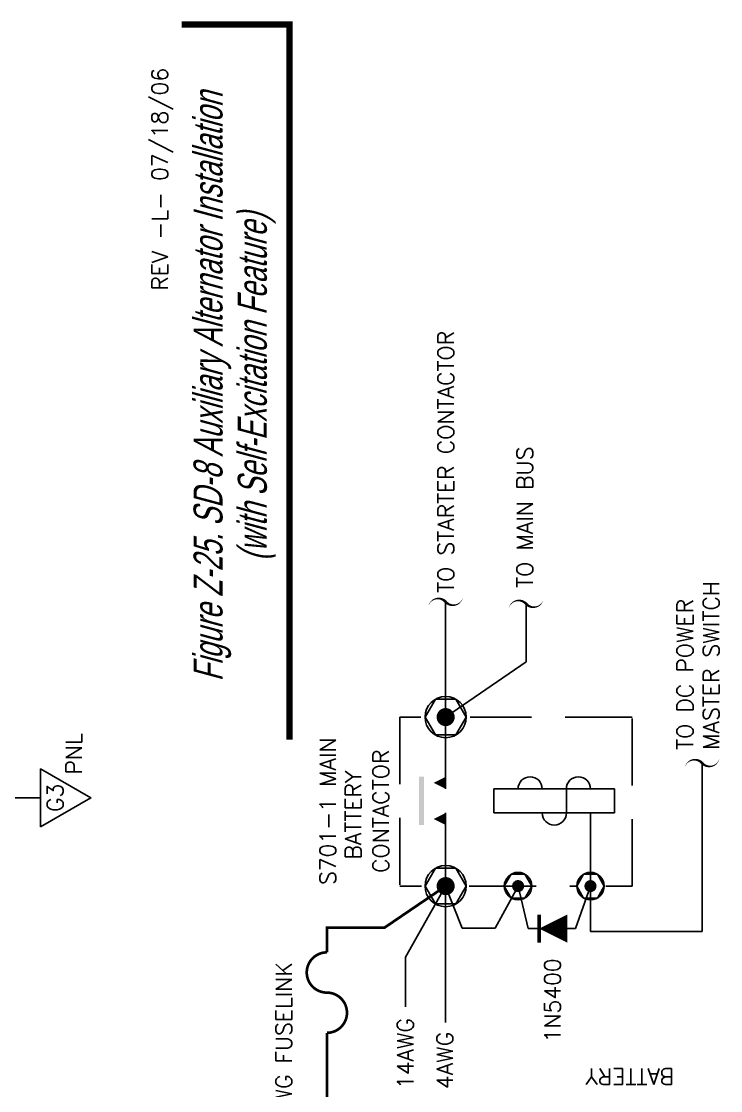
# Model space of a CAD drawing. Extents: x 21.19 to 28.61, y 3.94 to 12.81.
# Drawn here: x 25.635 to 28.242, y 7.953 to 11.939 of the extents above; entities that cross this region are included whole.
import ezdxf
from ezdxf.enums import TextEntityAlignment as Align

# ---------------------------------------------------------------- set-up
doc = ezdxf.new("R2010")
doc.units = 0
doc.header["$MEASUREMENT"] = 0
doc.linetypes.add('HIDDEN', pattern=[0.375, 0.25, -0.125])
doc.layers.get('0').update_dxf_attribs({"linetype": 'CONTINUOUS'})
doc.styles.add('F', font='VELVET-L.SHX', dxfattribs={"width": 0.7, "oblique": 15})
doc.styles.get("Standard").update_dxf_attribs({"font": 'ROMANS.SHX'})

# ---------------------------------------------------------------- blocks, each defined once
blk = doc.blocks.new('CUTOFF')
at = {"color": 7}
blk.add_lwpolyline([(-0.06393641714429066, -0.01457304029206341, 0, 0.01, -0.591879645207404), (0, 0, 0.01, 0, 0.591879645207404), (0.06393641714429776, 0.01457304029207052, 0, 0, 0.591879645207404)], format="xyseb", dxfattribs=at)
blk = doc.blocks.new('G3')
blk.add_lwpolyline([(-0.1081406414737565, 0), (3.552713678800501e-15, -0.1873050853956357), (0.1081406414737565, 0)], close=True)
blk.add_text('G3', height=0.06).set_placement((0.0003153238489126409, -0.08411461235873219), align=Align.CENTER)
at = {"color": 7}
blk.add_text('PNL', height=0.06, dxfattribs=at).set_placement((0.08662204258197725, -0.1538676987564243))

msp = doc.modelspace()

# ---------------------------------------------------------------- linework, layer by layer
at = {"color": 7}
for p, q in [((27.21684729189395, 9.345216749315387), (27.21684729189395, 9.774880663257708)), ((27.51684729189396, 9.551001264421007), (27.51684729189396, 9.767444855971103)), ((27.21684729189395, 9.345216749315387), (27.51684729189396, 9.551001264421007)), ((27.21684729189395, 9.07782173863571), (27.21684729189395, 9.345216749315387)), ((28.17311688949895, 9.17388947673783), (28.17311688949895, 8.545549864383819)), ((27.84684729189386, 9.07782173863571), (27.39684729189431, 9.07782173863571)), ((27.39684729189431, 9.07782173863571), (27.39684729189431, 8.987821738635798)), ((27.66684729189404, 8.987821738635798), (27.66684729189404, 9.07782173863571)), ((27.84684729189386, 8.987821738635798), (27.84684729189386, 9.07782173863571)), ((25.0257826519161, 9.044155217077833), (25.70676571233012, 9.044155217077833)), ((27.21684729189395, 8.73630790797191), (27.21684729189395, 8.987821738635798)), ((27.39684729189431, 8.987821738635798), (27.84684729189386, 8.987821738635798)), ((27.75684729189395, 8.987821738635798), (27.75684729189394, 8.545549864383819)), ((27.21684729189395, 8.715216749315385), (27.06684729189396, 8.450413699525189)), ((27.21684729189395, 8.715216749315385), (27.21684729189395, 8.206730515754522)), ((27.21684729189395, 8.715216749315385), (27.27787230092466, 8.558005596122339)), ((27.48684729189423, 8.715216749315385), (27.40103389456723, 8.558005596122335)), ((27.48684729189423, 8.715216749315385), (27.52414521127564, 8.556837041320406)), ((27.75684729189395, 8.715216749315385), (27.70072884552037, 8.55683704132041)), ((27.40103389456723, 8.558005596122335), (27.27787230092466, 8.558005596122339)), ((27.52414521127564, 8.556837041320406), (27.70072884552037, 8.55683704132041)), ((28.17311688949895, 8.545549864383819), (27.75684729189394, 8.545549864383819)), ((27.06684729189396, 8.450413699525189), (27.06684729189395, 8.26493387913873))]:
    msp.add_line(p, q, dxfattribs=at)
for points in [[(26.63499373357209, 9.261455593263165, 0.024, 0.024, 0), (26.63499373357209, 11.92692766050082, 0.024, 0.024, 0), (26.23305448711112, 11.92692766050082, 0, 0, 0), (26.23305448711112, 9.261455593263165, 0, 0, 0), (26.64223058525716, 9.261455593263165, 0, 0, 0)], [(27.21684729189395, 8.715216749315388, 0.01, 0.01, 0), (26.9887494754456, 8.56018904125709, 0.01, 0.01, 0), (26.77395164095465, 8.56018904125709, 0.01, 0.01, 0), (26.77395164095465, 8.46815814909204, 0.01, 0.01, 1.000000000000012), (26.77395164095465, 8.318158149092035, 0.01, 0.01, -1), (26.77395164095465, 8.168158149092058, 0.01, 0.01, 0), (26.77395164095465, 7.787685956316949, 0.01, 0.01, 0)], [(27.56582842309202, 8.609337041320412, 0.014, 0.014, 0), (27.56582842309202, 8.504337041320412, 0.014, 0.014, 0)], [(27.56582842309202, 8.55683704132041, 0, 0.105, 0), (27.67082842309203, 8.55683704132041, 0.105, 0.105, 0)]]:
    msp.add_lwpolyline(points, format="xyseb", dxfattribs=at)
for points in [[(27.17841492989563, 9.411783552951352), (27.13998256789732, 9.345216749315387), (27.17841492989563, 9.278649945679422), (27.25527965389227, 9.278649945679422), (27.29371201589059, 9.345216749315387), (27.25527965389227, 9.411783552951352)], [(27.17841492989563, 8.78178355295135), (27.13998256789732, 8.715216749315385), (27.17841492989563, 8.64864994567942), (27.25527965389227, 8.64864994567942), (27.29371201589059, 8.715216749315385), (27.25527965389227, 8.78178355295135)], [(27.46122571722868, 8.759594618406027), (27.43560414256314, 8.715216749315381), (27.46122571722868, 8.670838880224743), (27.51246886655977, 8.670838880224743), (27.53809044122532, 8.715216749315381), (27.51246886655977, 8.759594618406027)], [(27.73122571722841, 8.75959461840603), (27.70560414256287, 8.715216749315385), (27.73122571722841, 8.670838880224746), (27.78246886655949, 8.670838880224746), (27.80809044122504, 8.715216749315385), (27.78246886655949, 8.75959461840603)]]:
    msp.add_lwpolyline(points, close=True, dxfattribs=at)
for points in [[(27.21684729189395, 9.328341749315403, 0.03374999999996624, 0.03374999999996624, 1), (27.21684729189395, 9.362091749315372, 0.03374999999996624, 0.03374999999996624, 1)], [(27.21684729189395, 8.698341749315407, 0.03374999999996624, 0.03374999999996624, 1), (27.21684729189395, 8.73209174931537, 0.03374999999996624, 0.03374999999996624, 1)], [(27.48684729189423, 8.703966749315395, 0.0224999999999775, 0.0224999999999775, 1), (27.48684729189423, 8.726466749315371, 0.0224999999999775, 0.0224999999999775, 1)], [(27.75684729189395, 8.703966749315395, 0.0224999999999775, 0.0224999999999775, 1), (27.75684729189395, 8.726466749315374, 0.0224999999999775, 0.0224999999999775, 1)]]:
    msp.add_lwpolyline(points, format="xyseb", close=True, dxfattribs=at)
at = {"color": 7, "linetype": 'HIDDEN'}
for points in [[(27.12408237133073, 9.345216749315387), (27.04609406854338, 9.345216749315387), (27.04609406854338, 8.71534837502315)], [(27.81359721386096, 8.715216749315385), (27.91241363190977, 8.715216749315385), (27.91241363190977, 9.345216749315387), (27.30783303352544, 9.345216749315387)], [(27.04609406854338, 8.715216749315385), (27.12733459544036, 8.715216749315385)], [(27.3045808094158, 8.715216749315385), (27.70207606389135, 8.715216749315385)]]:
    msp.add_lwpolyline(points, dxfattribs=at)
at = {"color": 7}
for centre, radius in [((27.21684729189395, 9.345216749315389), 0.07686472399663248), ((27.21684729189395, 8.715216749315386), 0.07686472399663248), ((27.48684729189422, 8.715216749315383), 0.05124314933108796), ((27.75684729189395, 8.715216749315386), 0.05124314933108796)]:
    msp.add_circle(centre, radius, dxfattribs=at)
for centre, radius, start, end in [((27.53184729189417, 9.077821738635711), 0.04499999999995458, 0, 180), ((27.711847291894, 9.077821738635711), 0.04499999999995458, 0, 180), ((27.62184729189408, 8.9878217386358), 0.04499999999995511, 180, 0)]:
    msp.add_arc(centre, radius, start, end, dxfattribs=at)
for points in [[(27.21684729189395, 9.077821738635704), (27.17184729189399, 9.100321738635683), (27.21684729189395, 9.122821738635663)], [(27.21684729189395, 8.987821738635793), (27.17184729189399, 8.96532173863582), (27.21684729189395, 8.94282173863584)]]:
    msp.add_solid(points, dxfattribs=at)
msp.add_trace([(27.11784729189405, 8.94282173863584), (27.13584729189403, 8.94282173863584), (27.11784729189405, 9.122821738635663), (27.13584729189403, 9.122821738635663)], dxfattribs=at)

# ---------------------------------------------------------------- block references
for name, p, rotation in [('CUTOFF', (27.21684729189395, 9.77488066325771), 180), ('CUTOFF', (27.51684729189395, 9.767444855971105), 180), ('G3', (25.70676571233012, 9.044155217077835), 90), ('CUTOFF', (28.17311688949895, 9.173889476737832), 180)]:
    msp.add_blockref(name, p, dxfattribs=dict(at, rotation=rotation))

# ---------------------------------------------------------------- texts
for s, height, p in [('REV -L- 07/18/06', 0.06, (26.18093683094778, 10.93505969981802)), ('TO STARTER CONTACTOR', 0.06, (27.24762282176811, 9.808341944085557)), ('TO MAIN BUS', 0.06, (27.54225411479665, 9.826931536321135)), ('MASTER SWITCH', 0.06, (28.23653622423203, 9.222781475659717)), ('TO DC POWER', 0.06, (28.13939336708917, 9.222781475659717)), ('S701-1 MAIN', 0.05999999999994, (26.8072929818361, 8.719305860480391)), ('CONTACTOR', 0.05999999999994, (27.00485070931808, 8.763925852136891)), ('BATTERY', 0.05999999999994, (26.90199356646104, 8.814056407961507)), ('18AWG FUSELINK', 0.05999999999994, (26.64379530741389, 7.74784835582574)), ('1N5400', 0.05999961599994003, (27.64556873410945, 8.132193777481538)), ('14AWG', 0.05999961599994003, (27.09658963727034, 7.958479465735783)), ('4AWG', 0.05999961599994003, (27.24355482760491, 7.958479465735783))]:
    msp.add_text(s, height=height, rotation=90, dxfattribs=at).set_placement(p)
at = {"color": 7, "style": 'F', "oblique": 15, "width": 0.7}
for s, p in [('Figure Z-25. SD-8 Auxiliary Alternator Installation', (26.38487637213033, 10.57696055014037)), ('(with Self-Excitation Feature)', (26.54998935009772, 10.57696055014037))]:
    msp.add_text(s, height=0.108, rotation=90, dxfattribs=at).set_placement(p, align=Align.CENTER)
at = {"color": 7}
msp.add_text('BATTERY', height=0.06, rotation=180, dxfattribs=at).set_placement((27.90375607671272, 8.03519482322133), align=Align.CENTER)

doc.saveas('drawing.dxf')
